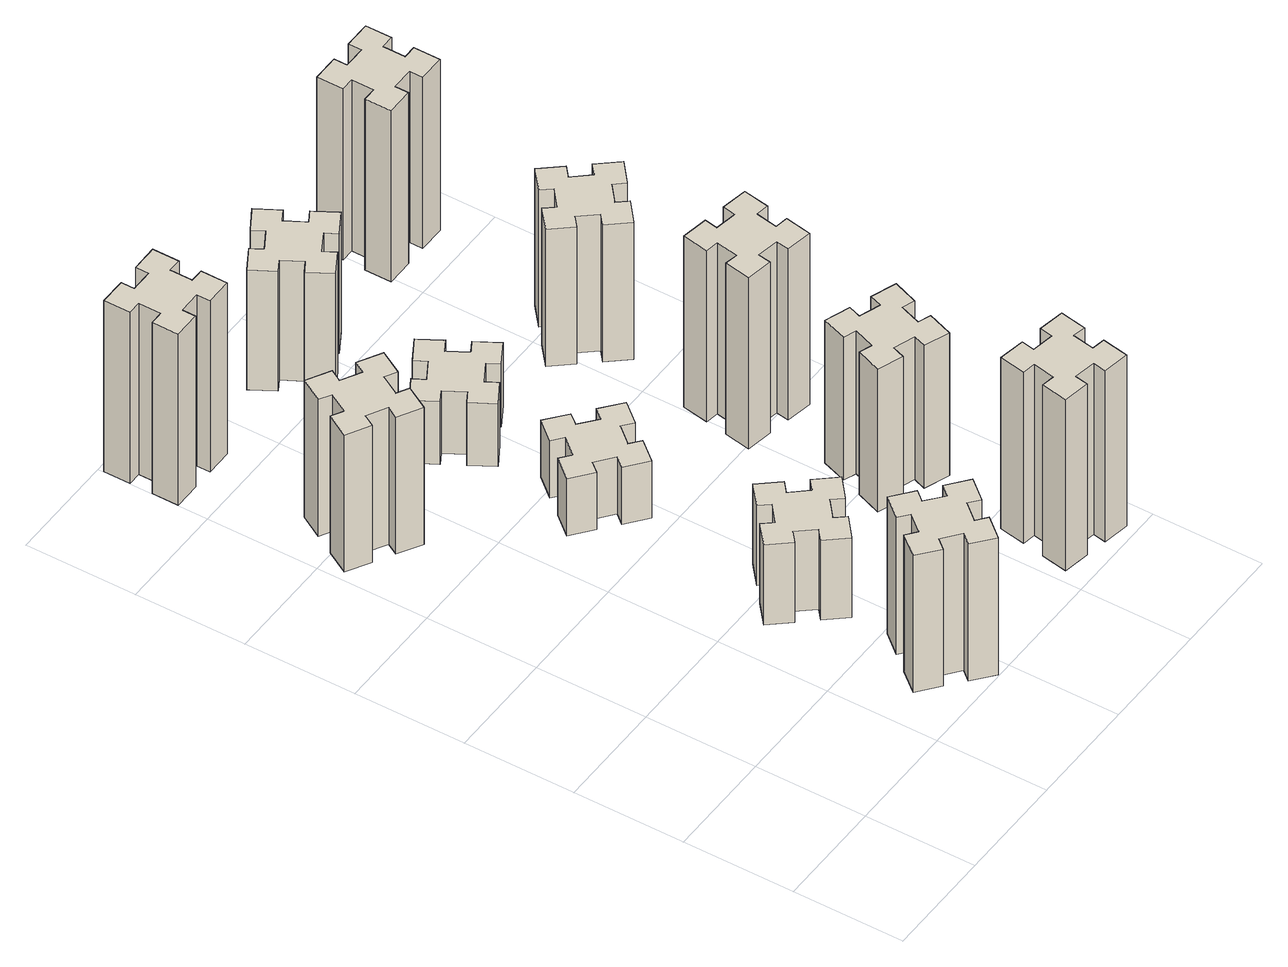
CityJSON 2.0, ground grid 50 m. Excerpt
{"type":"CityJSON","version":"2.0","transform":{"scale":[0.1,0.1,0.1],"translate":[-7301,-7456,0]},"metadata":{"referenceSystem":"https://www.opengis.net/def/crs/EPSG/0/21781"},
"CityObjects":{
"building1":{"type":"Building","attributes":{"class":"1000","function":"1000","usage":"1000","yearOfConstruction":2016,"roofType":"1000","measuredHeight":72,"storeysAboveGround":30,"storeysBelowGround":0},"geometry":[{"type":"Solid","lod":"1","boundaries":[[[[0,1,2,3,4,5,6,7,8,9,10,11,12,13,14,15,16,17,18,19]],[[17,16,20,21]],[[16,15,22,20]],[[15,14,23,22]],[[14,13,24,23]],[[13,12,25,24]],[[12,11,26,25]],[[11,10,27,26]],[[10,9,28,27]],[[9,8,29,28]],[[8,7,30,29]],[[7,6,31,30]],[[6,5,32,31]],[[5,4,33,32]],[[4,3,34,33]],[[3,2,35,34]],[[2,1,36,35]],[[1,0,37,36]],[[0,19,38,37]],[[19,18,39,38]],[[18,17,21,39]],[[24,25,26,27,28,29,30,31,32,33,34,35,36,37,38,39,21,20,22,23]]]]}]},
"building2":{"type":"Building","attributes":{"class":"1000","function":"1000","usage":"1000","yearOfConstruction":2016,"roofType":"1000","measuredHeight":72,"storeysAboveGround":30,"storeysBelowGround":0},"geometry":[{"type":"Solid","lod":"1","boundaries":[[[[40,41,42,43,44,45,46,47,48,49,50,51,52,53,54,55,56,57,58,59]],[[57,56,60,61]],[[56,55,62,60]],[[55,54,63,62]],[[54,53,64,63]],[[53,52,65,64]],[[52,51,66,65]],[[51,50,67,66]],[[50,49,68,67]],[[49,48,69,68]],[[48,47,70,69]],[[47,46,71,70]],[[46,45,72,71]],[[45,44,73,72]],[[44,43,74,73]],[[43,42,75,74]],[[42,41,76,75]],[[41,40,77,76]],[[40,59,78,77]],[[59,58,79,78]],[[58,57,61,79]],[[64,65,66,67,68,69,70,71,72,73,74,75,76,77,78,79,61,60,62,63]]]]}]},
"building3":{"type":"Building","attributes":{"class":"1000","function":"1000","usage":"1000","yearOfConstruction":2016,"roofType":"1000","measuredHeight":90,"storeysAboveGround":30,"storeysBelowGround":0},"geometry":[{"type":"Solid","lod":"1","boundaries":[[[[80,81,82,83,84,85,86,87,88,89,90,91,92,93,94,95,96,97,98,99]],[[97,96,100,101]],[[96,95,102,100]],[[95,94,103,102]],[[94,93,104,103]],[[93,92,105,104]],[[92,91,106,105]],[[91,90,107,106]],[[90,89,108,107]],[[89,88,109,108]],[[88,87,110,109]],[[87,86,111,110]],[[86,85,112,111]],[[85,84,113,112]],[[84,83,114,113]],[[83,82,115,114]],[[82,81,116,115]],[[81,80,117,116]],[[80,99,118,117]],[[99,98,119,118]],[[98,97,101,119]],[[104,105,106,107,108,109,110,111,112,113,114,115,116,117,118,119,101,100,102,103]]]]}]},
"building4":{"type":"Building","attributes":{"class":"1000","function":"1000","usage":"1000","yearOfConstruction":2016,"roofType":"1000","measuredHeight":42,"storeysAboveGround":30,"storeysBelowGround":0},"geometry":[{"type":"Solid","lod":"1","boundaries":[[[[120,121,122,123,124,125,126,127,128,129,130,131,132,133,134,135,136,137,138,139]],[[137,136,140,141]],[[136,135,142,140]],[[135,134,143,142]],[[134,133,144,143]],[[133,132,145,144]],[[132,131,146,145]],[[131,130,147,146]],[[130,129,148,147]],[[129,128,149,148]],[[128,127,150,149]],[[127,126,151,150]],[[126,125,152,151]],[[125,124,153,152]],[[124,123,154,153]],[[123,122,155,154]],[[122,121,156,155]],[[121,120,157,156]],[[120,139,158,157]],[[139,138,159,158]],[[138,137,141,159]],[[144,145,146,147,148,149,150,151,152,153,154,155,156,157,158,159,141,140,142,143]]]]}]},
"building5":{"type":"Building","attributes":{"class":"1000","function":"1000","usage":"1000","yearOfConstruction":2016,"roofType":"1000","measuredHeight":30,"storeysAboveGround":30,"storeysBelowGround":0},"geometry":[{"type":"Solid","lod":"1","boundaries":[[[[160,161,162,163,164,165,166,167,168,169,170,171,172,173,174,175,176,177,178,179]],[[177,176,180,181]],[[176,175,182,180]],[[175,174,183,182]],[[174,173,184,183]],[[173,172,185,184]],[[172,171,186,185]],[[171,170,187,186]],[[170,169,188,187]],[[169,168,189,188]],[[168,167,190,189]],[[167,166,191,190]],[[166,165,192,191]],[[165,164,193,192]],[[164,163,194,193]],[[163,162,195,194]],[[162,161,196,195]],[[161,160,197,196]],[[160,179,198,197]],[[179,178,199,198]],[[178,177,181,199]],[[184,185,186,187,188,189,190,191,192,193,194,195,196,197,198,199,181,180,182,183]]]]}]},
"building6":{"type":"Building","attributes":{"class":"1000","function":"1000","usage":"1000","yearOfConstruction":2016,"roofType":"1000","measuredHeight":33,"storeysAboveGround":30,"storeysBelowGround":0},"geometry":[{"type":"Solid","lod":"1","boundaries":[[[[200,201,202,203,204,205,206,207,208,209,210,211,212,213,214,215,216,217,218,219]],[[217,216,220,221]],[[216,215,222,220]],[[215,214,223,222]],[[214,213,224,223]],[[213,212,225,224]],[[212,211,226,225]],[[211,210,227,226]],[[210,209,228,227]],[[209,208,229,228]],[[208,207,230,229]],[[207,206,231,230]],[[206,205,232,231]],[[205,204,233,232]],[[204,203,234,233]],[[203,202,235,234]],[[202,201,236,235]],[[201,200,237,236]],[[200,219,238,237]],[[219,218,239,238]],[[218,217,221,239]],[[224,225,226,227,228,229,230,231,232,233,234,235,236,237,238,239,221,220,222,223]]]]}]},
"building7":{"type":"Building","attributes":{"class":"1000","function":"1000","usage":"1000","yearOfConstruction":2016,"roofType":"1000","measuredHeight":90,"storeysAboveGround":30,"storeysBelowGround":0},"geometry":[{"type":"Solid","lod":"1","boundaries":[[[[240,241,242,243,244,245,246,247,248,249,250,251,252,253,254,255,256,257,258,259]],[[257,256,260,261]],[[256,255,262,260]],[[255,254,263,262]],[[254,253,264,263]],[[253,252,265,264]],[[252,251,266,265]],[[251,250,267,266]],[[250,249,268,267]],[[249,248,269,268]],[[248,247,270,269]],[[247,246,271,270]],[[246,245,272,271]],[[245,244,273,272]],[[244,243,274,273]],[[243,242,275,274]],[[242,241,276,275]],[[241,240,277,276]],[[240,259,278,277]],[[259,258,279,278]],[[258,257,261,279]],[[264,265,266,267,268,269,270,271,272,273,274,275,276,277,278,279,261,260,262,263]]]]}]},
"building8":{"type":"Building","attributes":{"class":"1000","function":"1000","usage":"1000","yearOfConstruction":2016,"roofType":"1000","measuredHeight":63,"storeysAboveGround":30,"storeysBelowGround":0},"geometry":[{"type":"Solid","lod":"1","boundaries":[[[[280,281,282,283,284,285,286,287,288,289,290,291,292,293,294,295,296,297,298,299]],[[297,296,300,301]],[[296,295,302,300]],[[295,294,303,302]],[[294,293,304,303]],[[293,292,305,304]],[[292,291,306,305]],[[291,290,307,306]],[[290,289,308,307]],[[289,288,309,308]],[[288,287,310,309]],[[287,286,311,310]],[[286,285,312,311]],[[285,284,313,312]],[[284,283,314,313]],[[283,282,315,314]],[[282,281,316,315]],[[281,280,317,316]],[[280,299,318,317]],[[299,298,319,318]],[[298,297,301,319]],[[304,305,306,307,308,309,310,311,312,313,314,315,316,317,318,319,301,300,302,303]]]]}]},
"building9":{"type":"Building","attributes":{"class":"1000","function":"1000","usage":"1000","yearOfConstruction":2016,"roofType":"1000","measuredHeight":75,"storeysAboveGround":30,"storeysBelowGround":0},"geometry":[{"type":"Solid","lod":"1","boundaries":[[[[320,321,322,323,324,325,326,327,328,329,330,331,332,333,334,335,336,337,338,339]],[[337,336,340,341]],[[336,335,342,340]],[[335,334,343,342]],[[334,333,344,343]],[[333,332,345,344]],[[332,331,346,345]],[[331,330,347,346]],[[330,329,348,347]],[[329,328,349,348]],[[328,327,350,349]],[[327,326,351,350]],[[326,325,352,351]],[[325,324,353,352]],[[324,323,354,353]],[[323,322,355,354]],[[322,321,356,355]],[[321,320,357,356]],[[320,339,358,357]],[[339,338,359,358]],[[338,337,341,359]],[[344,345,346,347,348,349,350,351,352,353,354,355,356,357,358,359,341,340,342,343]]]]}]},
"building10":{"type":"Building","attributes":{"class":"1000","function":"1000","usage":"1000","yearOfConstruction":2016,"roofType":"1000","measuredHeight":90,"storeysAboveGround":30,"storeysBelowGround":0},"geometry":[{"type":"Solid","lod":"1","boundaries":[[[[360,361,362,363,364,365,366,367,368,369,370,371,372,373,374,375,376,377,378,379]],[[377,376,380,381]],[[376,375,382,380]],[[375,374,383,382]],[[374,373,384,383]],[[373,372,385,384]],[[372,371,386,385]],[[371,370,387,386]],[[370,369,388,387]],[[369,368,389,388]],[[368,367,390,389]],[[367,366,391,390]],[[366,365,392,391]],[[365,364,393,392]],[[364,363,394,393]],[[363,362,395,394]],[[362,361,396,395]],[[361,360,397,396]],[[360,379,398,397]],[[379,378,399,398]],[[378,377,381,399]],[[384,385,386,387,388,389,390,391,392,393,394,395,396,397,398,399,381,380,382,383]]]]}]},
"building11":{"type":"Building","attributes":{"class":"1000","function":"1000","usage":"1000","yearOfConstruction":2016,"roofType":"1000","measuredHeight":72,"storeysAboveGround":30,"storeysBelowGround":0},"geometry":[{"type":"Solid","lod":"1","boundaries":[[[[400,401,402,403,404,405,406,407,408,409,410,411,412,413,414,415,416,417,418,419]],[[417,416,420,421]],[[416,415,422,420]],[[415,414,423,422]],[[414,413,424,423]],[[413,412,425,424]],[[412,411,426,425]],[[411,410,427,426]],[[410,409,428,427]],[[409,408,429,428]],[[408,407,430,429]],[[407,406,431,430]],[[406,405,432,431]],[[405,404,433,432]],[[404,403,434,433]],[[403,402,435,434]],[[402,401,436,435]],[[401,400,437,436]],[[400,419,438,437]],[[419,418,439,438]],[[418,417,421,439]],[[424,425,426,427,428,429,430,431,432,433,434,435,436,437,438,439,421,420,422,423]]]]}]},
"building12":{"type":"Building","attributes":{"class":"1000","function":"1000","usage":"1000","yearOfConstruction":2016,"roofType":"1000","measuredHeight":90,"storeysAboveGround":30,"storeysBelowGround":0},"geometry":[{"type":"Solid","lod":"1","boundaries":[[[[440,441,442,443,444,445,446,447,448,449,450,451,452,453,454,455,456,457,458,459]],[[457,456,460,461]],[[456,455,462,460]],[[455,454,463,462]],[[454,453,464,463]],[[453,452,465,464]],[[452,451,466,465]],[[451,450,467,466]],[[450,449,468,467]],[[449,448,469,468]],[[448,447,470,469]],[[447,446,471,470]],[[446,445,472,471]],[[445,444,473,472]],[[444,443,474,473]],[[443,442,475,474]],[[442,441,476,475]],[[441,440,477,476]],[[440,459,478,477]],[[459,458,479,478]],[[458,457,461,479]],[[464,465,466,467,468,469,470,471,472,473,474,475,476,477,478,479,461,460,462,463]]]]}]}
},
"vertices":[
[806,193,0],[883,129,0],[844,83,0],[936,6,0],[1013,98,0],[967,136,0],[1032,213,0],[1078,174,0],[1155,266,0],[1063,343,0],[1024,297,0],[948,362,0],[986,408,0],[894,485,0],[817,393,0],[863,354,0],[799,278,0],[753,316,0],[676,224,0],[768,147,0],[799,278,720],[753,316,720],[863,354,720],[817,393,720],[894,485,720],[986,408,720],[948,362,720],[1024,297,720],[1063,343,720],[1155,266,720],[1078,174,720],[1032,213,720],[967,136,720],[1013,98,720],[936,6,720],[844,83,720],[883,129,720],[806,193,720],[768,147,720],[676,224,720],
[346,2367,0],[396,2454,0],[448,2424,0],[508,2528,0],[404,2588,0],[374,2536,0],[287,2586,0],[317,2638,0],[213,2698,0],[153,2594,0],[205,2564,0],[155,2477,0],[103,2507,0],[43,2403,0],[147,2343,0],[177,2395,0],[264,2345,0],[234,2293,0],[338,2233,0],[398,2337,0],[264,2345,720],[234,2293,720],[177,2395,720],[147,2343,720],[43,2403,720],[103,2507,720],[155,2477,720],[205,2564,720],[153,2594,720],[213,2698,720],[317,2638,720],[287,2586,720],[374,2536,720],[404,2588,720],[508,2528,720],[448,2424,720],[396,2454,720],[346,2367,720],[398,2337,720],[338,2233,720],
[285,3255,0],[285,3355,0],[345,3355,0],[345,3475,0],[225,3475,0],[225,3415,0],[125,3415,0],[125,3475,0],[5,3475,0],[5,3355,0],[65,3355,0],[65,3255,0],[5,3255,0],[5,3135,0],[125,3135,0],[125,3195,0],[225,3195,0],[225,3135,0],[345,3135,0],[345,3255,0],[225,3195,900],[225,3135,900],[125,3195,900],[125,3135,900],[5,3135,900],[5,3255,900],[65,3255,900],[65,3355,900],[5,3355,900],[5,3475,900],[125,3475,900],[125,3415,900],[225,3415,900],[225,3475,900],[345,3475,900],[345,3355,900],[285,3355,900],[285,3255,900],[345,3255,900],[345,3135,900],
[883,1002,0],[806,937,0],[768,983,0],[676,906,0],[753,814,0],[799,853,0],[863,776,0],[817,738,0],[894,646,0],[986,723,0],[948,769,0],[1024,833,0],[1063,787,0],[1155,864,0],[1078,956,0],[1032,918,0],[967,994,0],[1013,1033,0],[936,1125,0],[844,1048,0],[967,994,420],[1013,1033,420],[1032,918,420],[1078,956,420],[1155,864,420],[1063,787,420],[1024,833,420],[948,769,420],[986,723,420],[894,646,420],[817,738,420],[863,776,420],[799,853,420],[753,814,420],[676,906,420],[768,983,420],[806,937,420],[883,1002,420],[844,1048,420],[936,1125,420],
[1024,1877,0],[948,1942,0],[986,1988,0],[894,2065,0],[817,1973,0],[863,1934,0],[799,1858,0],[753,1896,0],[676,1804,0],[768,1727,0],[806,1773,0],[883,1709,0],[844,1663,0],[936,1586,0],[1013,1678,0],[967,1716,0],[1032,1793,0],[1078,1754,0],[1155,1846,0],[1063,1923,0],[1032,1793,300],[1078,1754,300],[967,1716,300],[1013,1678,300],[936,1586,300],[844,1663,300],[883,1709,300],[806,1773,300],[768,1727,300],[676,1804,300],[753,1896,300],[799,1858,300],[863,1934,300],[817,1973,300],[894,2065,300],[986,1988,300],[948,1942,300],[1024,1877,300],[1063,1923,300],[1155,1846,300],
[795,2454,0],[845,2367,0],[793,2337,0],[853,2233,0],[957,2293,0],[927,2345,0],[1014,2395,0],[1044,2343,0],[1148,2403,0],[1088,2507,0],[1036,2477,0],[986,2564,0],[1038,2594,0],[978,2698,0],[874,2638,0],[904,2586,0],[817,2536,0],[787,2588,0],[683,2528,0],[743,2424,0],[817,2536,330],[787,2588,330],[904,2586,330],[874,2638,330],[978,2698,330],[1038,2594,330],[986,2564,330],[1036,2477,330],[1088,2507,330],[1148,2403,330],[1044,2343,330],[1014,2395,330],[927,2345,330],[957,2293,330],[853,2233,330],[793,2337,330],[845,2367,330],[795,2454,330],[743,2424,330],[683,2528,330],
[1824,345,0],[1725,362,0],[1736,421,0],[1617,442,0],[1597,324,0],[1656,314,0],[1638,215,0],[1579,226,0],[1558,107,0],[1677,87,0],[1687,146,0],[1785,128,0],[1775,69,0],[1893,48,0],[1914,167,0],[1855,177,0],[1872,275,0],[1931,265,0],[1952,383,0],[1834,404,0],[1872,275,900],[1931,265,900],[1855,177,900],[1914,167,900],[1893,48,900],[1775,69,900],[1785,128,900],[1687,146,900],[1677,87,900],[1558,107,900],[1579,226,900],[1638,215,900],[1656,314,900],[1597,324,900],[1617,442,900],[1736,421,900],[1725,362,900],[1824,345,900],[1834,404,900],[1952,383,900],
[1036,3217,0],[986,3304,0],[1038,3334,0],[978,3438,0],[874,3378,0],[904,3326,0],[817,3276,0],[787,3328,0],[683,3268,0],[743,3164,0],[795,3194,0],[845,3107,0],[793,3077,0],[853,2973,0],[957,3033,0],[927,3085,0],[1014,3135,0],[1044,3083,0],[1148,3143,0],[1088,3247,0],[1014,3135,630],[1044,3083,630],[927,3085,630],[957,3033,630],[853,2973,630],[793,3077,630],[845,3107,630],[795,3194,630],[743,3164,630],[683,3268,630],[787,3328,630],[817,3276,630],[904,3326,630],[874,3378,630],[978,3438,630],[1038,3334,630],[986,3304,630],[1036,3217,630],[1088,3247,630],[1148,3143,630],
[1571,899,0],[1665,865,0],[1644,809,0],[1757,767,0],[1798,880,0],[1742,901,0],[1776,995,0],[1832,974,0],[1873,1087,0],[1760,1128,0],[1740,1072,0],[1646,1106,0],[1667,1162,0],[1554,1203,0],[1513,1090,0],[1569,1070,0],[1535,976,0],[1479,997,0],[1437,884,0],[1550,843,0],[1535,976,750],[1479,997,750],[1569,1070,750],[1513,1090,750],[1554,1203,750],[1667,1162,750],[1646,1106,750],[1740,1072,750],[1760,1128,750],[1873,1087,750],[1832,974,750],[1776,995,750],[1742,901,750],[1798,880,750],[1757,767,750],[1644,809,750],[1665,865,750],[1571,899,750],[1550,843,750],[1437,884,750],
[1587,1526,0],[1685,1508,0],[1675,1449,0],[1793,1428,0],[1814,1547,0],[1755,1557,0],[1772,1655,0],[1831,1645,0],[1852,1763,0],[1734,1784,0],[1724,1725,0],[1625,1742,0],[1636,1801,0],[1517,1822,0],[1497,1704,0],[1556,1694,0],[1538,1595,0],[1479,1606,0],[1458,1487,0],[1577,1467,0],[1538,1595,900],[1479,1606,900],[1556,1694,900],[1497,1704,900],[1517,1822,900],[1636,1801,900],[1625,1742,900],[1724,1725,900],[1734,1784,900],[1852,1763,900],[1831,1645,900],[1772,1655,900],[1755,1557,900],[1814,1547,900],[1793,1428,900],[1675,1449,900],[1685,1508,900],[1587,1526,900],[1577,1467,900],[1458,1487,900],
[1539,2333,0],[1603,2256,0],[1557,2218,0],[1634,2126,0],[1726,2203,0],[1688,2249,0],[1764,2313,0],[1803,2267,0],[1895,2344,0],[1818,2436,0],[1772,2398,0],[1707,2474,0],[1753,2513,0],[1676,2605,0],[1584,2528,0],[1623,2482,0],[1546,2417,0],[1508,2463,0],[1416,2386,0],[1493,2294,0],[1546,2417,720],[1508,2463,720],[1623,2482,720],[1584,2528,720],[1676,2605,720],[1753,2513,720],[1707,2474,720],[1772,2398,720],[1818,2436,720],[1895,2344,720],[1803,2267,720],[1764,2313,720],[1688,2249,720],[1726,2203,720],[1634,2126,720],[1557,2218,720],[1603,2256,720],[1539,2333,720],[1493,2294,720],[1416,2386,720],
[1605,3195,0],[1705,3195,0],[1705,3135,0],[1825,3135,0],[1825,3255,0],[1765,3255,0],[1765,3355,0],[1825,3355,0],[1825,3475,0],[1705,3475,0],[1705,3415,0],[1605,3415,0],[1605,3475,0],[1485,3475,0],[1485,3355,0],[1545,3355,0],[1545,3255,0],[1485,3255,0],[1485,3135,0],[1605,3135,0],[1545,3255,900],[1485,3255,900],[1545,3355,900],[1485,3355,900],[1485,3475,900],[1605,3475,900],[1605,3415,900],[1705,3415,900],[1705,3475,900],[1825,3475,900],[1825,3355,900],[1765,3355,900],[1765,3255,900],[1825,3255,900],[1825,3135,900],[1705,3135,900],[1705,3195,900],[1605,3195,900],[1605,3135,900],[1485,3135,900]
]}
